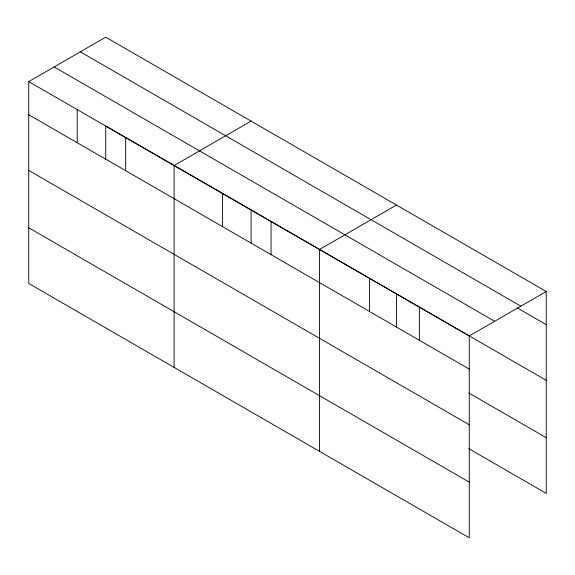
<?xml version="1.0" encoding="UTF-8"?>
<svg xmlns="http://www.w3.org/2000/svg" width="575" height="575" viewBox="0 0 575 575"><rect width="100%" height="100%" fill="white"/><g stroke="black" fill="none" stroke-linecap="round" stroke-linejoin="round"><path stroke-width="0.86" d="M469.279 424.767L469.279 335.951L28.75 81.614L28.75 283.489L469.279 537.819L469.279 424.767L28.75 170.437M468.675 448.593L546.25 493.386L546.25 291.511L105.721 37.181L28.75 81.614M251.095 121.109L174.124 165.55L174.124 367.418M396.47 205.038L319.499 249.478L319.499 451.346M469.279 335.951L546.25 291.511M80.32 51.843L520.849 306.18M517.062 307.798L546.25 324.645M54.151 66.952L494.68 321.288M546.25 380.334L105.721 125.997L105.721 159.16M28.75 114.748L469.279 369.085M468.675 392.912L546.25 437.697M28.75 227.801L469.279 482.137M419.348 307.129L419.348 340.263M396.47 293.854L396.47 327.024M369.423 278.307L369.423 311.442M271.041 221.504L271.041 254.639M251.095 209.925L251.095 243.096M222.583 193.523L222.583 226.658M125.666 137.569L125.666 170.703M77.208 109.595L77.208 142.729"/></g></svg>
